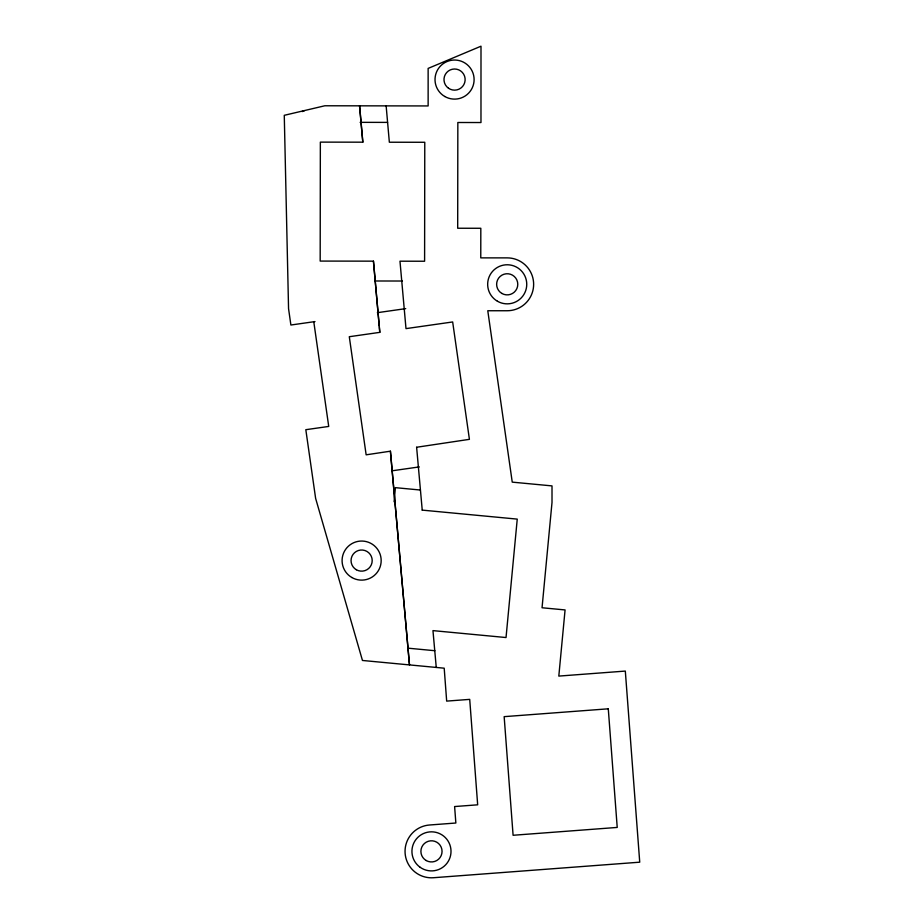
<?xml version="1.0" encoding="UTF-8"?>
<svg xmlns="http://www.w3.org/2000/svg" width="924" height="924" viewBox="0 0 924 924"><rect width="100%" height="100%" fill="white"/><g stroke="black" fill="none" stroke-linecap="round" stroke-linejoin="round"><path stroke-width="1.39" d="M394.086 501.744L395.414 487.664L420.408 490.032M314.98 321.587L290.887 325.017L288.554 308.662L284.269 115.315L324.832 105.775L428.135 105.937L428.135 68.411L481 46.2L480.977 122.534L457.842 122.499L457.692 228.24L480.815 228.274L480.769 257.877L507.207 257.877A26.438 26.438 0 0 1 533.645 284.315A26.438 26.438 0 0 1 507.207 310.741L487.78 310.741L512.243 482.132L552.009 485.897L552.009 502.483L542.042 607.761L565.072 609.932L558.812 676.091L625.317 671.078L639.731 862.184L433.46 877.731A26.438 26.438 0 0 1 405.116 853.349A26.438 26.438 0 0 1 429.487 825.005L455.855 823.018L454.608 806.548L477.673 804.816L469.715 699.376L446.673 701.108L444.201 668.191L362.462 660.464L315.627 498.394L305.821 429.695L328.725 426.438L313.779 321.748M302.033 111.55L303.938 111.111M407.08 637.987L409.482 664.91L390.425 451.189L366.147 454.827L349.295 336.717L379.822 332.351L373.458 261.157L320.178 261.076L320.351 142.123L362.843 142.18L359.598 105.833M416.585 447.262L469.415 439.339L452.668 321.956L405.994 328.621L399.977 261.192L424.601 261.238L424.774 142.273L389.351 142.227L386.14 105.867M377.35 312.682L405.705 308.639M392.146 470.79L419.311 466.909M360.129 122.349L387.56 122.395M375.075 280.988L402.39 281.023M422.199 510.117L517.244 519.115L506.029 637.537L432.963 630.618L436.255 667.44M407.669 648.14L434.858 650.715M416.62 447.262L422.233 510.117M359.54 105.833L362.809 142.18M373.435 261.157L379.233 326.184M379.348 327.419L379.787 332.363M390.402 451.189L406.964 636.717M608.281 708.812L504.158 716.654L513.097 835.273L617.22 827.43L608.281 708.812M420.224 867.347A19.543 19.543 0 0 0 450.935 853.129A19.543 19.543 0 0 0 423.261 833.633A19.543 19.543 0 0 0 420.224 867.347M444.791 96.5A19.543 19.543 0 0 0 474.104 79.58A19.543 19.543 0 0 0 444.791 62.647A19.543 19.543 0 0 0 444.791 96.5M351.859 577.512A19.543 19.543 0 0 0 381.173 560.579A19.543 19.543 0 0 0 351.859 543.659A19.543 19.543 0 0 0 351.859 577.512M426.183 860.521A10.568 10.568 0 0 0 442.053 851.374A10.568 10.568 0 0 0 426.183 842.214A10.568 10.568 0 0 0 426.183 860.521M501.917 293.462A10.568 10.568 0 0 0 517.775 284.315A10.568 10.568 0 0 0 501.917 275.156A10.568 10.568 0 0 0 501.917 293.462M448.475 88.219A10.568 10.568 0 0 0 465.095 80.527A10.568 10.568 0 0 0 450.127 69.981A10.568 10.568 0 0 0 448.475 88.219M356.341 569.738A10.568 10.568 0 0 0 372.199 560.579A10.568 10.568 0 0 0 356.341 551.42A10.568 10.568 0 0 0 356.341 569.738M497.435 301.236A19.543 19.543 0 0 0 526.749 284.315A19.543 19.543 0 0 0 497.435 267.382A19.543 19.543 0 0 0 497.435 301.236"/></g></svg>
